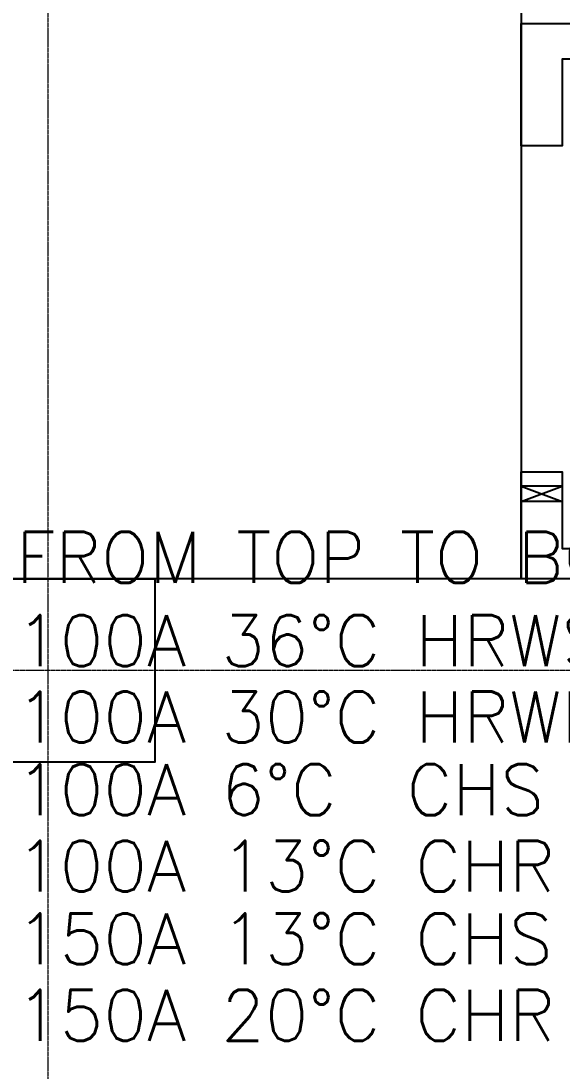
# Model space of a CAD drawing. Header units: millimetres. Extents: x -635893 to 717484, y -2208734 to -1510957.
# Drawn here: x -86708 to -81395, y -1622986 to -1612682 of the extents above; entities that cross this region are included whole.
import ezdxf
from ezdxf.enums import TextEntityAlignment as Align

# ---------------------------------------------------------------- set-up
doc = ezdxf.new("R2010")
doc.units = ezdxf.units.MM
doc.linetypes.add('IDA - Grid Line', pattern=[3500, 2000, -500, 500, -500])
doc.layers.add('A-_ANOTGRID_E', color=7, linetype='Continuous', lineweight=9)
doc.layers.add('A-_LIFT----_E', color=7, linetype='Continuous', lineweight=9)
for name, color, linetype in [('A-_LIFT----_E-', 8, 'Continuous'), ('A-_WALLSTRU_E-', 7, 'Continuous'), ('XFM1P40$0$M-PIPE-TEXT', 250, 'Continuous')]:
    doc.layers.add(name, color=color, linetype=linetype)
doc.layers.add('Block - Cargo Lift_dwg', color=7, linetype='Continuous', lineweight=9, true_color=0x767676)
doc.styles.add('XFM1P40$0$aa-txt', font='simplex.shx', dxfattribs={"width": 0.8, "height": 25, "bigfont": 'chineset.shx'})

# ---------------------------------------------------------------- blocks, each defined once
blk = doc.blocks.new('Block - Cargo Lift_dwg_8T LIFT PROBE-9685801-PH-1 PLAN STUDY - LEVEL 1 WWTP')
at = {"layer": 'A-_LIFT----_E', "color": 252}
blk.add_line((461, 5300), (611, 5700), dxfattribs=at)
at = {"layer": 'A-_LIFT----_E', "color": 252, "flags": 128}
blk.add_lwpolyline([(461, 5700), (611, 5700), (611, 5300), (461, 5300), (461, 5700), (611, 5300)], dxfattribs=at)
blk = doc.blocks.new('Block - Cargo Lift_dwg-9685799-PH-1 PLAN STUDY - LEVEL 1 WWTP')
at = {"layer": 'A-_LIFT----_E-', "color": 252, "flags": 128}
blk.add_lwpolyline([(8960, 6774), (8960, 7174), (9110, 6774), (9110, 7174)], close=True, dxfattribs=at)
at = {"layer": 'A-_WALLSTRU_E-', "color": 252, "flags": 128}
for points in [[(8199, 1174), (8199, 7174), (8199, 7174), (8199, 7174), (9249, 7174), (9249, 6774), (8499, 6774), (8499, 5949)], [(13299, 6249), (13299, 6774), (12449, 6774), (12449, 7174), (13649, 7174), (13649, 1174), (8199, 1174)]]:
    blk.add_lwpolyline(points, dxfattribs=at)
at = {"color": 252}
blk.add_blockref('Block - Cargo Lift_dwg_8T LIFT PROBE-9685801-PH-1 PLAN STUDY - LEVEL 1 WWTP', (8499, 1474), dxfattribs=at)

msp = doc.modelspace()

# ---------------------------------------------------------------- linework, layer by layer
at = {"color": 252, "elevation": 0}
for points in [[(-81795.365, -1618157.764), (-87495.51, -1618157.764), (-87495.51, -1606157.61), (-81795.365, -1606157.61)], [(-87495.061, -1618156.826), (-85395.061, -1618156.826), (-85395.061, -1619956.826), (-87495.061, -1619956.826)]]:
    msp.add_lwpolyline(points, close=True, dxfattribs=at)
at = {"layer": 'A-_ANOTGRID_E', "color": 252, "linetype": 'IDA - Grid Line', "ltscale": 0.005}
for p, q in [((-86445.061, -1526391.026, 0), (-86445.061, -1656232.232, 0)), ((-54960.328, -1619056.826, 0), (-189425.313, -1619056.826, 0))]:
    msp.add_line(p, q, dxfattribs=at)

# ---------------------------------------------------------------- block references
at = {"layer": 'Block - Cargo Lift_dwg', "color": 252, "rotation": 90}
msp.add_blockref('Block - Cargo Lift_dwg-9685799-PH-1 PLAN STUDY - LEVEL 1 WWTP', (-74621.097, -1626356.478, 0), dxfattribs=at)

# ---------------------------------------------------------------- texts
at = {"layer": 'XFM1P40$0$M-PIPE-TEXT', "color": 7, "style": 'XFM1P40$0$aa-txt'}
for s, p in [('FROM TOP TO BOTTOM', (-86756.656, -1617945.366)), ('100A 36%%DC HRWS', (-86756.656, -1618762.884)), ('100A 30%%DC HRWR', (-86756.656, -1619512.836)), ('100A 6%%DC  CHS', (-86756.656, -1620226.05)), ('100A 13%%DC CHR', (-86756.656, -1620976.002)), ('150A 13%%DC CHS', (-86756.656, -1621689.216)), ('150A 20%%DC CHR', (-86756.656, -1622439.168))]:
    msp.add_text(s, height=500, dxfattribs=at).set_placement(p, align=Align.MIDDLE_LEFT)

doc.saveas('drawing.dxf')
